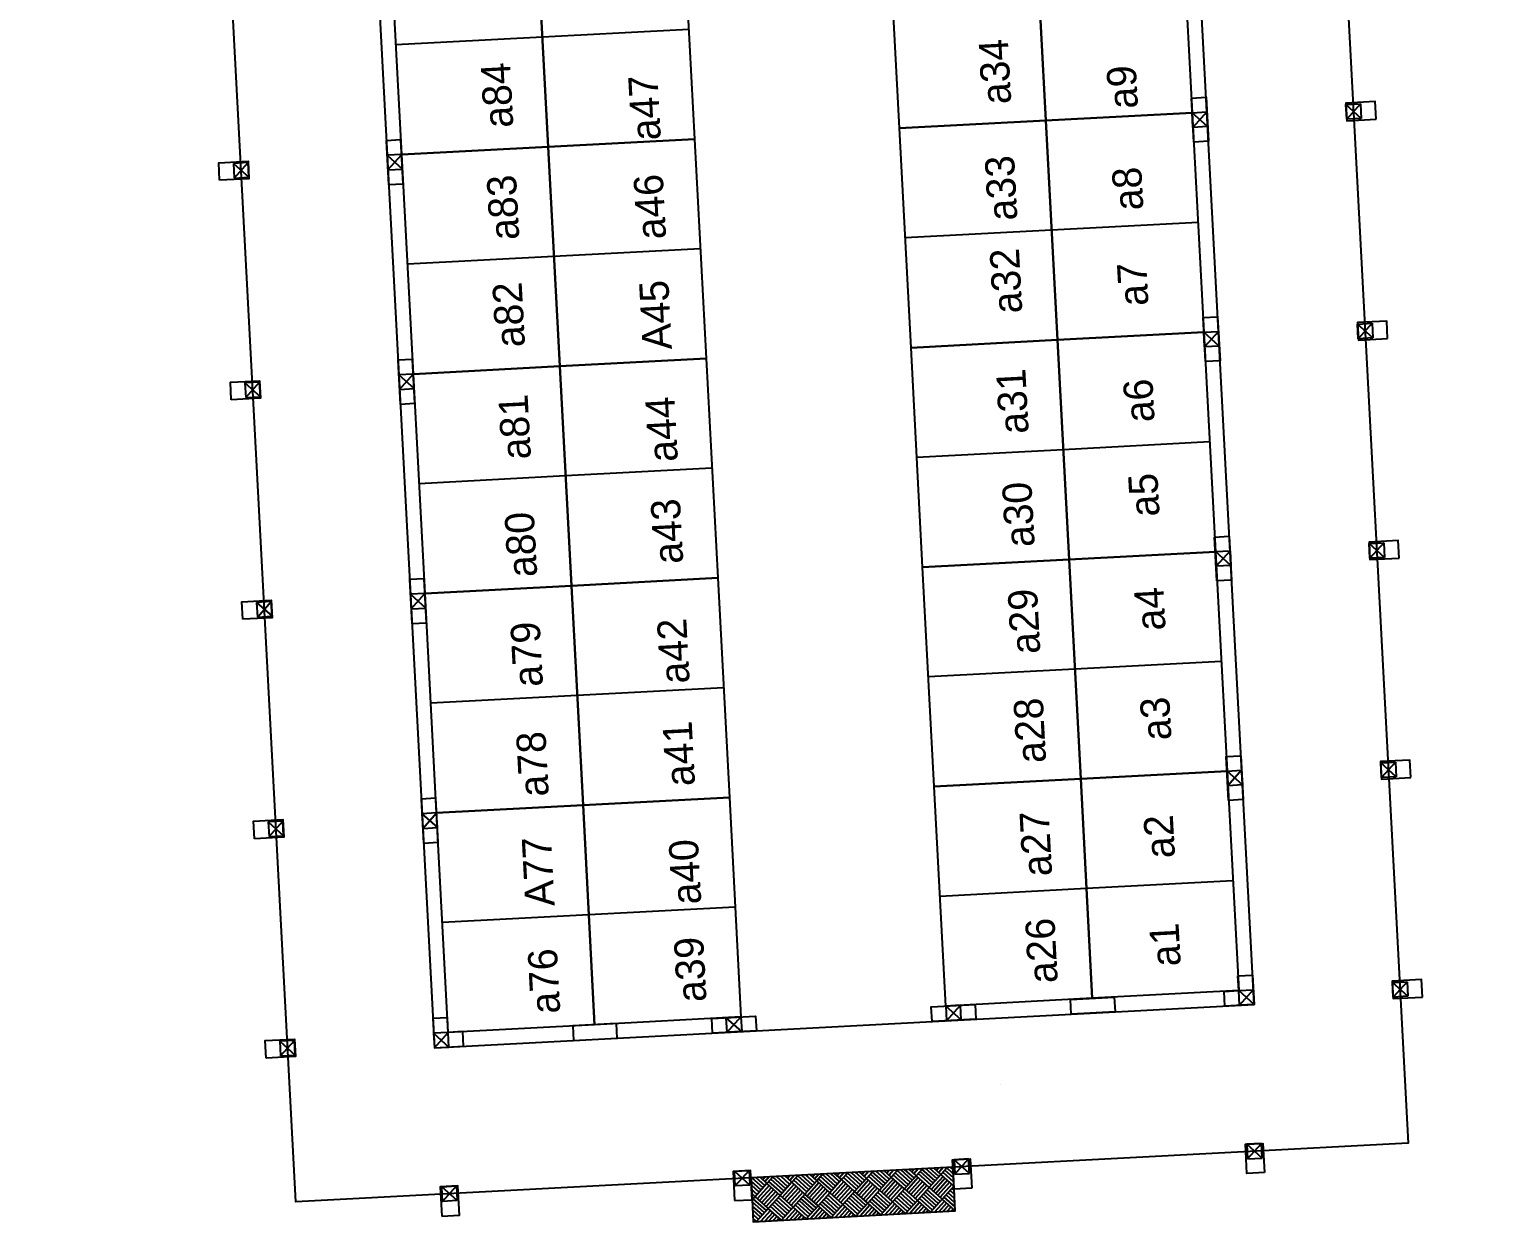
# Model space of a CAD drawing. Extents: x -31423 to 1909503, y -2344077 to 1640342.
# Drawn here: x 191502.6 to 191522.61, y -398976 to -398959.72 of the extents above; entities that cross this region are included whole.
import ezdxf

# ---------------------------------------------------------------- set-up
doc = ezdxf.new("R2010")
doc.units = 0
for name, color, linetype in [('Level 1', 7, 'Continuous'), ('Level 10', 7, 'Continuous'), ('Level 13', 7, 'Continuous'), ('Level 14', 7, 'Continuous'), ('Level 15', 7, 'Continuous'), ('Level 16', 7, 'Continuous'), ('Level 17', 7, 'Continuous'), ('Level 18', 7, 'Continuous'), ('Level 19', 7, 'Continuous')]:
    doc.layers.add(name, color=color, linetype=linetype)

# ---------------------------------------------------------------- blocks, each defined once
blk = doc.blocks.new('SC6460')
at = {"layer": 'Level 1'}
blk.add_line((0, 0), (0, 0), dxfattribs=at)
blk = doc.blocks.new('COT220')
at = {"layer": 'Level 13'}
for p, q in [((-1100, 1100), (1100, 1100)), ((-1100, -1100), (-1100, 1100)), ((-1100, -1100), (1100, 1100)), ((1100, -1100), (-1100, 1100)), ((1100, 1100), (1100, -1100)), ((1100, -1100), (-1100, -1100))]:
    blk.add_line(p, q, dxfattribs=at)
at = {"layer": 'Level 18'}
for p, q in [((-1100, -1100), (-1100, 1100)), ((-1100, 1100), (1100, 1100)), ((1100, 1100), (1100, -1100)), ((1100, -1100), (-1100, -1100))]:
    blk.add_line(p, q, dxfattribs=at)

msp = doc.modelspace()

# ---------------------------------------------------------------- linework, layer by layer
at = {"layer": 'Level 1'}
msp.add_lwpolyline([(191512.446, -398975.401), (191512.477, -398976), (191515.233, -398975.854), (191515.202, -398975.255)], dxfattribs=at)
at = {"layer": 'Level 13'}
for points in [[(191518.487, -398961.262), (191518.455, -398960.663), (191518.655, -398960.652), (191518.686, -398961.251)], [(191520.974, -398960.95), (191520.961, -398960.71), (191520.562, -398960.731), (191520.574, -398960.971)], [(191507.702, -398961.833), (191507.67, -398961.233), (191507.47, -398961.244), (191507.502, -398961.843)], [(191505.196, -398961.785), (191505.183, -398961.545), (191505.583, -398961.524), (191505.595, -398961.764)], [(191518.645, -398964.258), (191518.614, -398963.658), (191518.813, -398963.648), (191518.845, -398964.247)], [(191521.132, -398963.946), (191521.12, -398963.706), (191520.72, -398963.727), (191520.733, -398963.967)], [(191507.86, -398964.828), (191507.829, -398964.229), (191507.629, -398964.24), (191507.661, -398964.839)], [(191505.354, -398964.781), (191505.342, -398964.541), (191505.741, -398964.52), (191505.754, -398964.76)], [(191518.804, -398967.253), (191518.772, -398966.654), (191518.972, -398966.644), (191519.004, -398967.243)], [(191521.291, -398966.942), (191521.278, -398966.702), (191520.879, -398966.723), (191520.891, -398966.963)], [(191508.019, -398967.824), (191507.987, -398967.225), (191507.787, -398967.236), (191507.819, -398967.835)], [(191505.513, -398967.777), (191505.5, -398967.537), (191505.9, -398967.516), (191505.912, -398967.755)], [(191518.962, -398970.249), (191518.931, -398969.65), (191519.13, -398969.639), (191519.162, -398970.239)], [(191521.449, -398969.937), (191521.437, -398969.698), (191521.037, -398969.719), (191521.05, -398969.958)], [(191508.177, -398970.82), (191508.146, -398970.221), (191507.946, -398970.231), (191507.978, -398970.831)], [(191505.671, -398970.772), (191505.659, -398970.533), (191506.058, -398970.512), (191506.071, -398970.751)], [(191519.089, -398972.646), (191519.289, -398972.635), (191519.31, -398973.035), (191518.911, -398973.056), (191518.9, -398972.856), (191519.1, -398972.846)], [(191521.608, -398972.933), (191521.595, -398972.693), (191521.196, -398972.715), (191521.208, -398972.954)], [(191516.814, -398973.167), (191516.803, -398972.967), (191517.402, -398972.935), (191517.413, -398973.135)], [(191515.505, -398973.036), (191515.515, -398973.236), (191514.916, -398973.267), (191514.906, -398973.068)], [(191508.304, -398973.217), (191508.105, -398973.227), (191508.126, -398973.627), (191508.525, -398973.606), (191508.515, -398973.406), (191508.315, -398973.416)], [(191510.622, -398973.495), (191510.612, -398973.295), (191510.013, -398973.327), (191510.023, -398973.526)], [(191511.92, -398973.426), (191511.91, -398973.226), (191512.509, -398973.194), (191512.52, -398973.394)], [(191505.83, -398973.768), (191505.817, -398973.529), (191506.217, -398973.507), (191506.229, -398973.747)], [(191519.452, -398975.33), (191519.212, -398975.343), (191519.191, -398974.944), (191519.43, -398974.931)], [(191515.457, -398975.542), (191515.218, -398975.555), (191515.196, -398975.155), (191515.436, -398975.142)], [(191512.222, -398975.713), (191512.461, -398975.7), (191512.44, -398975.301), (191512.201, -398975.314)], [(191508.227, -398975.925), (191508.467, -398975.912), (191508.446, -398975.512), (191508.206, -398975.525)]]:
    msp.add_lwpolyline(points, close=True, dxfattribs=at)
at = {"layer": 'Level 14'}
for p, q in [((191513.316, -398975.474), (191513.19, -398975.361)), ((191513.342, -398975.444), (191513.247, -398975.358)), ((191513.259, -398975.358), (191513.253, -398975.364)), ((191513.315, -398975.355), (191513.283, -398975.391)), ((191513.372, -398975.352), (191513.313, -398975.418)), ((191513.428, -398975.349), (191513.342, -398975.444)), ((191513.601, -398975.516), (191513.423, -398975.355)), ((191513.628, -398975.486), (191513.473, -398975.346)), ((191513.655, -398975.456), (191513.529, -398975.343)), ((191513.681, -398975.426), (191513.586, -398975.34)), ((191513.598, -398975.34), (191513.592, -398975.346)), ((191513.654, -398975.337), (191513.622, -398975.373)), ((191513.711, -398975.334), (191513.652, -398975.4)), ((191513.767, -398975.331), (191513.681, -398975.426)), ((191513.94, -398975.498), (191513.762, -398975.337)), ((191513.967, -398975.468), (191513.812, -398975.329)), ((191513.993, -398975.438), (191513.868, -398975.326)), ((191514.02, -398975.409), (191513.925, -398975.323)), ((191513.937, -398975.322), (191513.931, -398975.328)), ((191513.993, -398975.319), (191513.961, -398975.355)), ((191514.05, -398975.316), (191513.99, -398975.382)), ((191514.106, -398975.313), (191514.02, -398975.409)), ((191514.252, -398975.51), (191514.074, -398975.349)), ((191514.279, -398975.48), (191514.1, -398975.319)), ((191514.306, -398975.45), (191514.151, -398975.311)), ((191514.332, -398975.42), (191514.207, -398975.308)), ((191514.359, -398975.391), (191514.264, -398975.305)), ((191514.276, -398975.304), (191514.27, -398975.31)), ((191514.332, -398975.301), (191514.3, -398975.337)), ((191514.389, -398975.298), (191514.329, -398975.364)), ((191514.445, -398975.295), (191514.359, -398975.391)), ((191514.564, -398975.521), (191514.386, -398975.361)), ((191514.591, -398975.492), (191514.413, -398975.331)), ((191514.618, -398975.462), (191514.439, -398975.301)), ((191514.645, -398975.432), (191514.49, -398975.293)), ((191514.671, -398975.402), (191514.546, -398975.29)), ((191514.698, -398975.373), (191514.603, -398975.287)), ((191514.615, -398975.286), (191514.609, -398975.292)), ((191514.671, -398975.283), (191514.639, -398975.319)), ((191514.728, -398975.28), (191514.668, -398975.346)), ((191514.784, -398975.277), (191514.698, -398975.373)), ((191514.903, -398975.503), (191514.725, -398975.343)), ((191514.93, -398975.474), (191514.752, -398975.313)), ((191514.957, -398975.444), (191514.778, -398975.283)), ((191514.984, -398975.414), (191514.828, -398975.275)), ((191515.037, -398975.355), (191514.877, -398975.533)), ((191515.01, -398975.384), (191514.885, -398975.272)), ((191515.037, -398975.355), (191514.941, -398975.269)), ((191514.954, -398975.268), (191514.948, -398975.274)), ((191515.01, -398975.265), (191514.978, -398975.301)), ((191515.066, -398975.262), (191515.007, -398975.328)), ((191515.123, -398975.259), (191515.037, -398975.355)), ((191515.215, -398975.515), (191515.037, -398975.355)), ((191515.212, -398975.459), (191515.064, -398975.325)), ((191515.209, -398975.402), (191515.091, -398975.295)), ((191515.206, -398975.346), (191515.117, -398975.265)), ((191515.204, -398975.289), (191515.167, -398975.257)), ((191512.584, -398975.569), (191512.448, -398975.447)), ((191512.557, -398975.599), (191512.451, -398975.503)), ((191512.531, -398975.629), (191512.454, -398975.56)), ((191512.611, -398975.54), (191512.456, -398975.4)), ((191512.664, -398975.48), (191512.504, -398975.659)), ((191512.638, -398975.51), (191512.512, -398975.397)), ((191512.694, -398975.507), (191512.534, -398975.685)), ((191512.724, -398975.534), (191512.563, -398975.712)), ((191512.664, -398975.48), (191512.569, -398975.394)), ((191512.581, -398975.394), (191512.575, -398975.4)), ((191512.754, -398975.561), (191512.593, -398975.739)), ((191512.637, -398975.391), (191512.605, -398975.427)), ((191512.694, -398975.388), (191512.635, -398975.454)), ((191512.75, -398975.385), (191512.664, -398975.48)), ((191512.843, -398975.641), (191512.664, -398975.48)), ((191512.87, -398975.611), (191512.691, -398975.451)), ((191512.896, -398975.581), (191512.718, -398975.421)), ((191512.923, -398975.552), (191512.745, -398975.391)), ((191512.95, -398975.522), (191512.795, -398975.382)), ((191513.003, -398975.462), (191512.843, -398975.641)), ((191512.977, -398975.492), (191512.851, -398975.379)), ((191513.033, -398975.489), (191512.873, -398975.668)), ((191513.063, -398975.516), (191512.902, -398975.694)), ((191513.003, -398975.462), (191512.908, -398975.376)), ((191512.92, -398975.376), (191512.914, -398975.382)), ((191513.093, -398975.543), (191512.932, -398975.721)), ((191512.976, -398975.373), (191512.944, -398975.409)), ((191513.033, -398975.37), (191512.974, -398975.436)), ((191513.089, -398975.367), (191513.003, -398975.462)), ((191513.182, -398975.623), (191513.003, -398975.462)), ((191513.209, -398975.593), (191513.03, -398975.433)), ((191513.235, -398975.563), (191513.057, -398975.403)), ((191513.262, -398975.534), (191513.084, -398975.373)), ((191513.289, -398975.504), (191513.134, -398975.364)), ((191513.342, -398975.444), (191513.182, -398975.623)), ((191513.372, -398975.471), (191513.212, -398975.65)), ((191513.402, -398975.498), (191513.241, -398975.676)), ((191513.432, -398975.525), (191513.271, -398975.703)), ((191513.461, -398975.551), (191513.301, -398975.73)), ((191513.521, -398975.605), (191513.342, -398975.444)), ((191513.548, -398975.575), (191513.369, -398975.415)), ((191513.574, -398975.545), (191513.396, -398975.385)), ((191513.681, -398975.426), (191513.521, -398975.605)), ((191513.711, -398975.453), (191513.551, -398975.632)), ((191513.741, -398975.48), (191513.58, -398975.658)), ((191513.77, -398975.507), (191513.61, -398975.685)), ((191513.8, -398975.533), (191513.64, -398975.712)), ((191513.83, -398975.56), (191513.669, -398975.739)), ((191513.86, -398975.587), (191513.681, -398975.426)), ((191513.886, -398975.557), (191513.708, -398975.397)), ((191513.913, -398975.527), (191513.735, -398975.367)), ((191514.02, -398975.409), (191513.86, -398975.587)), ((191514.05, -398975.435), (191513.889, -398975.614)), ((191514.08, -398975.462), (191513.919, -398975.64)), ((191514.109, -398975.489), (191513.949, -398975.667)), ((191514.139, -398975.516), (191513.979, -398975.694)), ((191514.169, -398975.542), (191514.008, -398975.721)), ((191514.199, -398975.569), (191514.02, -398975.409)), ((191514.225, -398975.539), (191514.047, -398975.379)), ((191514.359, -398975.391), (191514.199, -398975.569)), ((191514.389, -398975.417), (191514.228, -398975.596)), ((191514.419, -398975.444), (191514.258, -398975.623)), ((191514.448, -398975.471), (191514.288, -398975.649)), ((191514.478, -398975.498), (191514.318, -398975.676)), ((191514.508, -398975.524), (191514.347, -398975.703)), ((191514.538, -398975.551), (191514.359, -398975.391)), ((191514.538, -398975.551), (191514.377, -398975.73)), ((191514.698, -398975.373), (191514.538, -398975.551)), ((191514.716, -398975.712), (191514.538, -398975.551)), ((191514.728, -398975.399), (191514.567, -398975.578)), ((191514.758, -398975.426), (191514.597, -398975.605)), ((191514.787, -398975.453), (191514.627, -398975.631)), ((191514.817, -398975.48), (191514.657, -398975.658)), ((191514.847, -398975.506), (191514.686, -398975.685)), ((191514.877, -398975.533), (191514.698, -398975.373)), ((191514.877, -398975.533), (191514.716, -398975.712)), ((191515.055, -398975.694), (191514.877, -398975.533)), ((191515.067, -398975.381), (191514.906, -398975.56)), ((191515.097, -398975.408), (191514.936, -398975.587)), ((191515.126, -398975.435), (191514.966, -398975.613)), ((191515.156, -398975.462), (191514.995, -398975.64)), ((191515.186, -398975.488), (191515.025, -398975.667)), ((191515.215, -398975.515), (191515.055, -398975.694)), ((191515.218, -398975.572), (191515.189, -398975.545)), ((191512.504, -398975.659), (191512.457, -398975.616)), ((191512.474, -398975.632), (191512.459, -398975.649)), ((191512.504, -398975.659), (191512.462, -398975.706)), ((191512.629, -398975.879), (191512.463, -398975.729)), ((191512.656, -398975.849), (191512.477, -398975.688)), ((191512.682, -398975.819), (191512.504, -398975.659)), ((191512.783, -398975.587), (191512.623, -398975.766)), ((191512.813, -398975.614), (191512.653, -398975.792)), ((191512.843, -398975.641), (191512.682, -398975.819)), ((191512.914, -398975.92), (191512.736, -398975.76)), ((191512.941, -398975.89), (191512.763, -398975.73)), ((191512.968, -398975.861), (191512.789, -398975.7)), ((191512.995, -398975.831), (191512.816, -398975.671)), ((191513.021, -398975.801), (191512.843, -398975.641)), ((191513.122, -398975.569), (191512.962, -398975.748)), ((191513.152, -398975.596), (191512.992, -398975.775)), ((191513.182, -398975.623), (191513.021, -398975.801)), ((191513.253, -398975.902), (191513.075, -398975.742)), ((191513.28, -398975.873), (191513.102, -398975.712)), ((191513.307, -398975.843), (191513.128, -398975.682)), ((191513.334, -398975.813), (191513.155, -398975.653)), ((191513.36, -398975.783), (191513.182, -398975.623)), ((191513.491, -398975.578), (191513.331, -398975.757)), ((191513.521, -398975.605), (191513.36, -398975.783)), ((191513.565, -398975.914), (191513.387, -398975.754)), ((191513.592, -398975.884), (191513.414, -398975.724)), ((191513.619, -398975.855), (191513.441, -398975.694)), ((191513.646, -398975.825), (191513.467, -398975.664)), ((191513.672, -398975.795), (191513.494, -398975.635)), ((191513.699, -398975.765), (191513.521, -398975.605)), ((191513.86, -398975.587), (191513.699, -398975.765)), ((191513.904, -398975.896), (191513.726, -398975.736)), ((191513.931, -398975.866), (191513.753, -398975.706)), ((191513.958, -398975.837), (191513.779, -398975.676)), ((191513.985, -398975.807), (191513.806, -398975.646)), ((191514.011, -398975.777), (191513.833, -398975.617)), ((191514.038, -398975.747), (191513.86, -398975.587)), ((191514.038, -398975.747), (191513.878, -398975.926)), ((191514.199, -398975.569), (191514.038, -398975.747)), ((191514.217, -398975.908), (191514.038, -398975.747)), ((191514.243, -398975.878), (191514.065, -398975.718)), ((191514.27, -398975.848), (191514.092, -398975.688)), ((191514.297, -398975.819), (191514.118, -398975.658)), ((191514.324, -398975.789), (191514.145, -398975.628)), ((191514.35, -398975.759), (191514.172, -398975.599)), ((191514.377, -398975.73), (191514.199, -398975.569)), ((191514.377, -398975.73), (191514.217, -398975.908)), ((191514.407, -398975.756), (191514.273, -398975.905)), ((191514.556, -398975.89), (191514.377, -398975.73)), ((191514.582, -398975.86), (191514.404, -398975.7)), ((191514.609, -398975.831), (191514.431, -398975.67)), ((191514.636, -398975.801), (191514.457, -398975.64)), ((191514.663, -398975.771), (191514.484, -398975.611)), ((191514.689, -398975.741), (191514.511, -398975.581)), ((191514.716, -398975.712), (191514.556, -398975.89)), ((191514.746, -398975.738), (191514.612, -398975.887)), ((191514.894, -398975.872), (191514.716, -398975.712)), ((191514.921, -398975.842), (191514.743, -398975.682)), ((191514.948, -398975.813), (191514.77, -398975.652)), ((191514.975, -398975.783), (191514.796, -398975.622)), ((191515.001, -398975.753), (191514.823, -398975.593)), ((191515.028, -398975.723), (191514.85, -398975.563)), ((191515.055, -398975.694), (191514.894, -398975.872)), ((191515.085, -398975.72), (191514.951, -398975.869)), ((191515.114, -398975.747), (191515.007, -398975.866)), ((191515.233, -398975.854), (191515.055, -398975.694)), ((191515.23, -398975.798), (191515.082, -398975.664)), ((191515.227, -398975.741), (191515.108, -398975.634)), ((191515.224, -398975.685), (191515.135, -398975.604)), ((191515.221, -398975.628), (191515.162, -398975.575)), ((191512.602, -398975.908), (191512.466, -398975.786)), ((191512.575, -398975.938), (191512.469, -398975.842)), ((191512.549, -398975.968), (191512.472, -398975.899)), ((191512.522, -398975.998), (191512.475, -398975.955)), ((191512.682, -398975.819), (191512.522, -398975.998)), ((191512.712, -398975.846), (191512.578, -398975.995)), ((191512.742, -398975.873), (191512.635, -398975.992)), ((191512.861, -398975.98), (191512.682, -398975.819)), ((191512.772, -398975.899), (191512.691, -398975.989)), ((191512.888, -398975.95), (191512.709, -398975.789)), ((191512.801, -398975.926), (191512.748, -398975.986)), ((191512.831, -398975.953), (191512.804, -398975.983)), ((191513.021, -398975.801), (191512.861, -398975.98)), ((191513.051, -398975.828), (191512.917, -398975.977)), ((191513.081, -398975.855), (191512.974, -398975.974)), ((191513.2, -398975.962), (191513.021, -398975.801)), ((191513.111, -398975.882), (191513.03, -398975.971)), ((191513.227, -398975.932), (191513.048, -398975.772)), ((191513.14, -398975.908), (191513.087, -398975.968)), ((191513.17, -398975.935), (191513.143, -398975.965)), ((191513.36, -398975.783), (191513.2, -398975.962)), ((191513.39, -398975.81), (191513.256, -398975.959)), ((191513.42, -398975.837), (191513.313, -398975.956)), ((191513.539, -398975.944), (191513.36, -398975.783)), ((191513.449, -398975.864), (191513.369, -398975.953)), ((191513.479, -398975.89), (191513.426, -398975.95)), ((191513.509, -398975.917), (191513.482, -398975.947)), ((191513.699, -398975.765), (191513.539, -398975.944)), ((191513.729, -398975.792), (191513.595, -398975.941)), ((191513.759, -398975.819), (191513.652, -398975.938)), ((191513.878, -398975.926), (191513.699, -398975.765)), ((191513.788, -398975.846), (191513.708, -398975.935)), ((191513.818, -398975.872), (191513.765, -398975.932)), ((191513.848, -398975.899), (191513.821, -398975.929)), ((191514.068, -398975.774), (191513.934, -398975.923)), ((191514.098, -398975.801), (191513.991, -398975.92)), ((191514.127, -398975.828), (191514.047, -398975.917)), ((191514.157, -398975.854), (191514.104, -398975.914)), ((191514.187, -398975.881), (191514.16, -398975.911)), ((191514.437, -398975.783), (191514.33, -398975.902)), ((191514.466, -398975.81), (191514.386, -398975.899)), ((191514.496, -398975.837), (191514.443, -398975.896)), ((191514.526, -398975.863), (191514.499, -398975.893)), ((191514.776, -398975.765), (191514.669, -398975.884)), ((191514.805, -398975.792), (191514.725, -398975.881)), ((191514.835, -398975.819), (191514.781, -398975.878)), ((191514.865, -398975.845), (191514.838, -398975.875)), ((191515.144, -398975.774), (191515.064, -398975.863)), ((191515.174, -398975.801), (191515.12, -398975.86)), ((191515.204, -398975.827), (191515.177, -398975.857)), ((191512.492, -398975.971), (191512.477, -398975.988))]:
    msp.add_line(p, q, dxfattribs=at)
at = {"layer": 'Level 15'}
msp.add_lwpolyline([(191504.696, -398946.67), (191503.792, -398929.594), (191518.971, -398928.791), (191519.875, -398945.867), (191521.972, -398945.756), (191522.606, -398957.739), (191520.509, -398957.85), (191521.413, -398974.926), (191506.234, -398975.73), (191505.33, -398958.653), (191503.233, -398958.764), (191502.599, -398946.781), (191504.696, -398946.67)], dxfattribs=at)
at = {"layer": 'Level 16'}
for p, q in [((191511.596, -398959.724), (191509.599, -398959.83)), ((191509.599, -398959.83), (191507.601, -398959.935)), ((191516.548, -398962.466), (191514.55, -398962.572)), ((191518.545, -398962.36), (191516.548, -398962.466)), ((191511.754, -398962.72), (191509.757, -398962.825)), ((191509.757, -398962.825), (191507.76, -398962.931)), ((191518.703, -398965.356), (191516.706, -398965.462)), ((191516.706, -398965.462), (191514.709, -398965.567)), ((191511.913, -398965.715), (191509.916, -398965.821)), ((191509.916, -398965.821), (191507.919, -398965.927)), ((191518.862, -398968.352), (191516.865, -398968.458)), ((191516.865, -398968.458), (191514.868, -398968.563)), ((191512.071, -398968.711), (191510.074, -398968.817)), ((191510.074, -398968.817), (191508.077, -398968.923)), ((191519.021, -398971.348), (191517.023, -398971.453)), ((191517.023, -398971.453), (191515.026, -398971.559)), ((191512.23, -398971.707), (191510.233, -398971.813)), ((191510.233, -398971.813), (191508.236, -398971.918))]:
    msp.add_line(p, q, dxfattribs=at)
for points in [[(191518.466, -398960.862), (191516.468, -398960.968), (191516.31, -398957.972), (191518.307, -398957.867)], [(191516.468, -398960.968), (191514.471, -398961.074), (191514.313, -398958.078), (191516.31, -398957.972)], [(191509.678, -398961.327), (191507.681, -398961.433), (191507.522, -398958.437), (191509.519, -398958.332)], [(191511.675, -398961.222), (191509.678, -398961.327), (191509.519, -398958.332), (191511.517, -398958.226)], [(191518.624, -398963.858), (191516.627, -398963.964), (191516.468, -398960.968), (191518.466, -398960.862)], [(191516.627, -398963.964), (191514.63, -398964.07), (191514.471, -398961.074), (191516.468, -398960.968)], [(191509.836, -398964.323), (191507.839, -398964.429), (191507.681, -398961.433), (191509.678, -398961.327)], [(191511.834, -398964.218), (191509.836, -398964.323), (191509.678, -398961.327), (191511.675, -398961.222)], [(191518.783, -398966.854), (191516.785, -398966.96), (191516.627, -398963.964), (191518.624, -398963.858)], [(191516.785, -398966.96), (191514.788, -398967.065), (191514.63, -398964.07), (191516.627, -398963.964)], [(191509.995, -398967.319), (191507.998, -398967.425), (191507.839, -398964.429), (191509.836, -398964.323)], [(191511.992, -398967.213), (191509.995, -398967.319), (191509.836, -398964.323), (191511.834, -398964.218)], [(191518.941, -398969.85), (191516.944, -398969.955), (191516.785, -398966.96), (191518.783, -398966.854)], [(191516.944, -398969.955), (191514.947, -398970.061), (191514.788, -398967.065), (191516.785, -398966.96)], [(191510.154, -398970.315), (191508.156, -398970.421), (191507.998, -398967.425), (191509.995, -398967.319)], [(191512.151, -398970.209), (191510.154, -398970.315), (191509.995, -398967.319), (191511.992, -398967.213)], [(191517.103, -398972.951), (191515.105, -398973.057), (191514.947, -398970.061), (191516.944, -398969.955)], [(191519.1, -398972.846), (191517.103, -398972.951), (191516.944, -398969.955), (191518.941, -398969.85)], [(191510.312, -398973.311), (191508.315, -398973.416), (191508.156, -398970.421), (191510.154, -398970.315)], [(191512.309, -398973.205), (191510.312, -398973.311), (191510.154, -398970.315), (191512.151, -398970.209)]]:
    msp.add_lwpolyline(points, close=True, dxfattribs=at)
at = {"layer": 'Level 17'}
msp.add_lwpolyline([(191519.31, -398973.035), (191517.08, -398930.894), (191505.895, -398931.486), (191508.126, -398973.627)], close=True, dxfattribs=at)

# ---------------------------------------------------------------- block references
at = {"layer": 'Level 10', "xscale": 0.1, "yscale": 0.10000000000000002}
msp.add_blockref('SC6460', (191515.851, -398974.121), dxfattribs=at)
at = {"layer": 'Level 13'}
for p, xscale, yscale, rotation in [((191520.668, -398960.846), 9.090908811898037e-05, 9.090909152291715e-05, 93.02960320436861), ((191518.57, -398960.957), 9.090908811898037e-05, 9.090909152291715e-05, 93.02960320436861), ((191505.489, -398961.649), 9.090908811898037e-05, -9.090909152291715e-05, 93.02960320436858), ((191507.586, -398961.538), 9.090908811898037e-05, -9.090909152291715e-05, 93.02960320436858), ((191520.826, -398963.842), 9.090908811898037e-05, 9.090909152291715e-05, 93.02960320436861), ((191518.729, -398963.953), 9.090908811898037e-05, 9.090909152291715e-05, 93.02960320436861), ((191505.647, -398964.645), 9.090908811898037e-05, -9.090909152291715e-05, 93.02960320436858), ((191507.744, -398964.534), 9.090908811898037e-05, -9.090909152291715e-05, 93.02960320436858), ((191520.985, -398966.837), 9.090908811898037e-05, 9.090909152291715e-05, 93.02960320436861), ((191518.888, -398966.948), 9.090908811898037e-05, 9.090909152291715e-05, 93.02960320436861), ((191505.806, -398967.641), 9.090908811898037e-05, -9.090909152291715e-05, 93.02960320436858), ((191507.903, -398967.53), 9.090908811898037e-05, -9.090909152291715e-05, 93.02960320436858), ((191521.143, -398969.833), 9.090908811898037e-05, 9.090909152291715e-05, 93.02960320436861), ((191519.046, -398969.944), 9.090908811898037e-05, 9.090909152291715e-05, 93.02960320436861), ((191505.964, -398970.637), 9.090908811898037e-05, -9.090909152291715e-05, 93.02960320436858), ((191508.062, -398970.526), 9.090908811898037e-05, -9.090909152291715e-05, 93.02960320436858), ((191521.302, -398972.829), 9.090908811898037e-05, 9.090909152291715e-05, 93.02960320436861), ((191519.205, -398972.94), 9.090908811898037e-05, 9.090909152291715e-05, 93.02960320436861), ((191515.21, -398973.151), 9.09090911791151e-05, -9.090909152291715e-05, -176.97039506086097), ((191512.214, -398973.31), 9.09090911791151e-05, 9.090909152291715e-05, 3.0296049391390922), ((191506.123, -398973.632), 9.090908811898037e-05, -9.090909152291715e-05, 93.02960320436858), ((191508.22, -398973.521), 9.090908811898037e-05, -9.090909152291715e-05, 93.02960320436858), ((191519.316, -398975.037), 9.09090911791151e-05, -9.090909152291715e-05, -176.97039506086097), ((191515.321, -398975.248), 9.09090911791151e-05, -9.090909152291715e-05, -176.97039506086097), ((191512.325, -398975.407), 9.09090911791151e-05, 9.090909152291715e-05, 3.0296049391390922), ((191508.331, -398975.618), 9.09090911791151e-05, 9.090909152291715e-05, 3.0296049391390922)]:
    msp.add_blockref('COT220', p, dxfattribs=dict(at, xscale=xscale, yscale=yscale, rotation=rotation))

# ---------------------------------------------------------------- texts
at = {"layer": 'Level 19'}
for s, p in [('a34', (191515.997, -398960.738)), ('a84', (191509.204, -398961.06)), ('a9', (191517.726, -398960.8)), ('a47', (191511.216, -398961.231)), ('a33', (191516.081, -398962.327)), ('a83', (191509.285, -398962.591)), ('a46', (191511.288, -398962.582)), ('a8', (191517.8, -398962.187)), ('a32', (191516.148, -398963.594)), ('a7', (191517.869, -398963.491)), ('a82', (191509.363, -398964.056)), ('A45', (191511.367, -398964.089)), ('a31', (191516.235, -398965.237)), ('a6', (191517.953, -398965.079)), ('a81', (191509.444, -398965.587)), ('a44', (191511.448, -398965.62)), ('a30', (191516.317, -398966.783)), ('a5', (191518.021, -398966.367)), ('a43', (191511.522, -398967.012)), ('a80', (191509.529, -398967.193)), ('a4', (191518.103, -398967.923)), ('a29', (191516.394, -398968.242)), ('a79', (191509.608, -398968.691)), ('a42', (191511.609, -398968.646)), ('a28', (191516.473, -398969.731)), ('a3', (191518.183, -398969.421)), ('a78', (191509.687, -398970.189)), ('a41', (191511.683, -398970.047)), ('a27', (191516.555, -398971.277)), ('a2', (191518.232, -398971.031)), ('A77', (191509.767, -398971.687)), ('a40', (191511.768, -398971.661)), ('a26', (191516.632, -398972.736)), ('a1', (191518.31, -398972.507)), ('a39', (191511.839, -398972.994)), ('a76', (191509.844, -398973.153))]:
    msp.add_text(s, height=0.4, rotation=93.0296, dxfattribs=at).set_placement(p)

doc.saveas('drawing.dxf')
